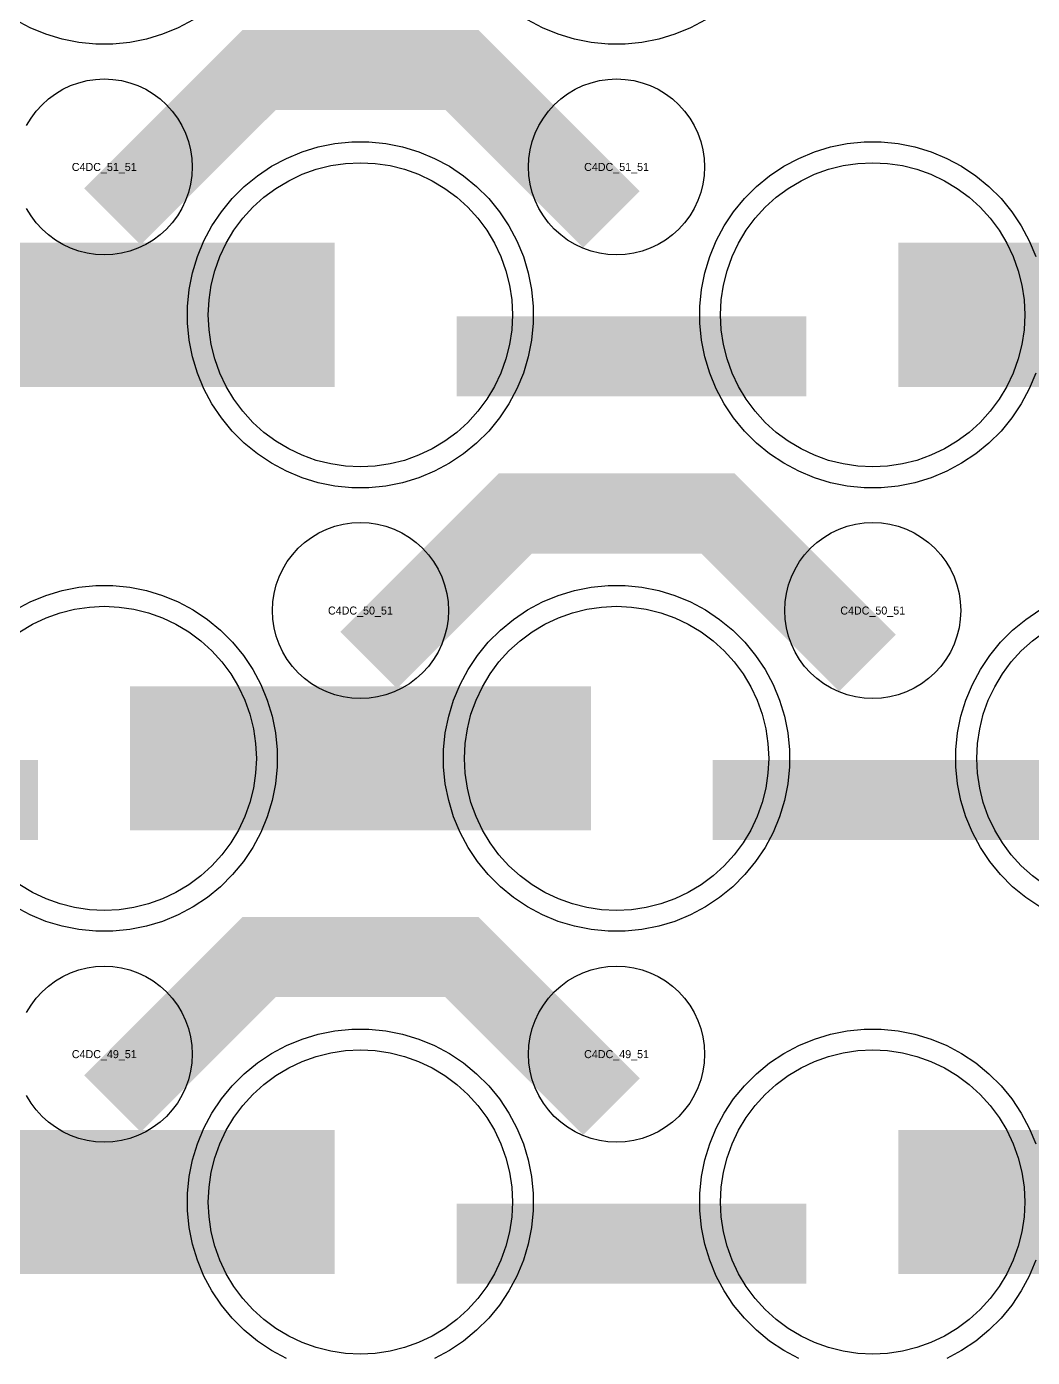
# Model space of a CAD drawing. Extents: x -11880 to 11880, y -14992 to 14992.
# Drawn here: x 4295.8 to 4609.9, y -8098.5 to -7682.8 of the extents above; entities that cross this region are included whole.
import ezdxf
from ezdxf.enums import TextEntityAlignment as Align

# ---------------------------------------------------------------- set-up
doc = ezdxf.new("R2010")
doc.units = 0
doc.header["$MEASUREMENT"] = 0
for name, color, linetype in [('GDS_775_DT_237', 138, 'CONTINUOUS'), ('RDL1_FS', 34, 'CONTINUOUS'), ('RDL_BS', 160, 'CONTINUOUS')]:
    doc.layers.add(name, color=color, linetype=linetype)

msp = doc.modelspace()

# ---------------------------------------------------------------- linework, layer by layer
at = {"layer": 'RDL1_FS'}
for points in [[(4400, -7820.304), (4395.343, -7820.075), (4390.732, -7819.391), (4386.209, -7818.259), (4381.819, -7816.687), (4377.605, -7814.695), (4373.605, -7812.297), (4369.86, -7809.519), (4366.406, -7806.389), (4363.276, -7802.935), (4360.498, -7799.19), (4358.1, -7795.19), (4356.108, -7790.976), (4354.536, -7786.586), (4353.404, -7782.063), (4352.72, -7777.452), (4352.491, -7772.795), (4352.72, -7768.138), (4353.404, -7763.527), (4354.536, -7759.004), (4356.108, -7754.614), (4358.1, -7750.4), (4360.498, -7746.4), (4363.276, -7742.655), (4366.406, -7739.201), (4369.86, -7736.071), (4373.605, -7733.293), (4377.605, -7730.895), (4381.819, -7728.903), (4386.209, -7727.331), (4390.732, -7726.199), (4395.343, -7725.515), (4400, -7725.286), (4404.657, -7725.515), (4409.268, -7726.199), (4413.791, -7727.331), (4418.181, -7728.903), (4422.395, -7730.895), (4426.395, -7733.293), (4430.14, -7736.071), (4433.594, -7739.201), (4436.724, -7742.655), (4439.502, -7746.4), (4441.9, -7750.4), (4443.892, -7754.614), (4445.464, -7759.004), (4446.596, -7763.527), (4447.28, -7768.138), (4447.509, -7772.795), (4447.28, -7777.452), (4446.596, -7782.063), (4445.464, -7786.586), (4443.892, -7790.976), (4441.9, -7795.19), (4439.502, -7799.19), (4436.724, -7802.935), (4433.594, -7806.389), (4430.14, -7809.519), (4426.395, -7812.297), (4422.395, -7814.695), (4418.181, -7816.687), (4413.791, -7818.259), (4409.268, -7819.391), (4404.657, -7820.075)], [(4560, -7820.304), (4555.343, -7820.075), (4550.732, -7819.391), (4546.209, -7818.259), (4541.819, -7816.687), (4537.605, -7814.695), (4533.605, -7812.297), (4529.86, -7809.519), (4526.406, -7806.389), (4523.276, -7802.935), (4520.498, -7799.19), (4518.1, -7795.19), (4516.108, -7790.976), (4514.536, -7786.586), (4513.404, -7782.063), (4512.72, -7777.452), (4512.491, -7772.795), (4512.72, -7768.138), (4513.404, -7763.527), (4514.536, -7759.004), (4516.108, -7754.614), (4518.1, -7750.4), (4520.498, -7746.4), (4523.276, -7742.655), (4526.406, -7739.201), (4529.86, -7736.071), (4533.605, -7733.293), (4537.605, -7730.895), (4541.819, -7728.903), (4546.209, -7727.331), (4550.732, -7726.199), (4555.343, -7725.515), (4560, -7725.286), (4564.657, -7725.515), (4569.268, -7726.199), (4573.791, -7727.331), (4578.181, -7728.903), (4582.395, -7730.895), (4586.395, -7733.293), (4590.14, -7736.071), (4593.594, -7739.201), (4596.724, -7742.655), (4599.502, -7746.4), (4601.9, -7750.4), (4603.892, -7754.614), (4605.464, -7759.004), (4606.596, -7763.527), (4607.28, -7768.138), (4607.509, -7772.795), (4607.28, -7777.452), (4606.596, -7782.063), (4605.464, -7786.586), (4603.892, -7790.976), (4601.9, -7795.19), (4599.502, -7799.19), (4596.724, -7802.935), (4593.594, -7806.389), (4590.14, -7809.519), (4586.395, -7812.297), (4582.395, -7814.695), (4578.181, -7816.687), (4573.791, -7818.259), (4569.268, -7819.391), (4564.657, -7820.075)]]:
    msp.add_lwpolyline(points, close=True, dxfattribs=at)
for points in [[(4248.002, -7772.795, 45, 45, 0), (4320.002, -7772.795, 45, 45, 0)], [(4320.002, -7772.795, 45, 45, 0), (4392.002, -7772.795, 45, 45, 0)], [(4568.002, -7772.795, 45, 45, 0), (4640.002, -7772.795, 45, 45, 0)]]:
    msp.add_lwpolyline(points, format="xyseb", dxfattribs=at)
at = {"layer": 'RDL1_FS', "color": 241, "true_color": 0xf7abae}
for points in [[(4293.605, -7871.858), (4297.605, -7869.46), (4301.819, -7867.468), (4306.209, -7865.896), (4310.732, -7864.764), (4315.343, -7864.08), (4320, -7863.851), (4324.657, -7864.08), (4329.268, -7864.764), (4333.791, -7865.896), (4338.181, -7867.468), (4342.395, -7869.46), (4346.395, -7871.858), (4350.14, -7874.636), (4353.594, -7877.766), (4356.724, -7881.22), (4359.502, -7884.965), (4361.9, -7888.965), (4363.892, -7893.179), (4365.464, -7897.569), (4366.596, -7902.092), (4367.28, -7906.703), (4367.509, -7911.36), (4367.28, -7916.017), (4366.596, -7920.628), (4365.464, -7925.151), (4363.892, -7929.541), (4361.9, -7933.755), (4359.502, -7937.755), (4356.724, -7941.5), (4353.594, -7944.954), (4350.14, -7948.084), (4346.395, -7950.862), (4342.395, -7953.26), (4338.181, -7955.252), (4333.791, -7956.824), (4329.268, -7957.956), (4324.657, -7958.64), (4320, -7958.869), (4315.343, -7958.64), (4310.732, -7957.956), (4306.209, -7956.824), (4301.819, -7955.252), (4297.605, -7953.26), (4293.605, -7950.862)], [(4613.605, -7950.862), (4609.86, -7948.084), (4606.406, -7944.954), (4603.276, -7941.5), (4600.498, -7937.755), (4598.1, -7933.755), (4596.108, -7929.541), (4594.536, -7925.151), (4593.404, -7920.628), (4592.72, -7916.017), (4592.491, -7911.36), (4592.72, -7906.703), (4593.404, -7902.092), (4594.536, -7897.569), (4596.108, -7893.179), (4598.1, -7888.965), (4600.498, -7884.965), (4603.276, -7881.22), (4606.406, -7877.766), (4609.86, -7874.636), (4613.605, -7871.858)]]:
    msp.add_lwpolyline(points, dxfattribs=at)
for points in [[(4480, -7958.869), (4475.343, -7958.64), (4470.732, -7957.956), (4466.209, -7956.824), (4461.819, -7955.252), (4457.605, -7953.26), (4453.605, -7950.862), (4449.86, -7948.084), (4446.406, -7944.954), (4443.276, -7941.5), (4440.498, -7937.755), (4438.1, -7933.755), (4436.108, -7929.541), (4434.536, -7925.151), (4433.404, -7920.628), (4432.72, -7916.017), (4432.491, -7911.36), (4432.72, -7906.703), (4433.404, -7902.092), (4434.536, -7897.569), (4436.108, -7893.179), (4438.1, -7888.965), (4440.498, -7884.965), (4443.276, -7881.22), (4446.406, -7877.766), (4449.86, -7874.636), (4453.605, -7871.858), (4457.605, -7869.46), (4461.819, -7867.468), (4466.209, -7865.896), (4470.732, -7864.764), (4475.343, -7864.08), (4480, -7863.851), (4484.657, -7864.08), (4489.268, -7864.764), (4493.791, -7865.896), (4498.181, -7867.468), (4502.395, -7869.46), (4506.395, -7871.858), (4510.14, -7874.636), (4513.594, -7877.766), (4516.724, -7881.22), (4519.502, -7884.965), (4521.9, -7888.965), (4523.892, -7893.179), (4525.464, -7897.569), (4526.596, -7902.092), (4527.28, -7906.703), (4527.509, -7911.36), (4527.28, -7916.017), (4526.596, -7920.628), (4525.464, -7925.151), (4523.892, -7929.541), (4521.9, -7933.755), (4519.502, -7937.755), (4516.724, -7941.5), (4513.594, -7944.954), (4510.14, -7948.084), (4506.395, -7950.862), (4502.395, -7953.26), (4498.181, -7955.252), (4493.791, -7956.824), (4489.268, -7957.956), (4484.657, -7958.64)], [(4400, -8097.434), (4395.343, -8097.205), (4390.732, -8096.521), (4386.209, -8095.389), (4381.819, -8093.817), (4377.605, -8091.825), (4373.605, -8089.427), (4369.86, -8086.649), (4366.406, -8083.519), (4363.276, -8080.065), (4360.498, -8076.32), (4358.1, -8072.32), (4356.108, -8068.106), (4354.536, -8063.716), (4353.404, -8059.193), (4352.72, -8054.582), (4352.491, -8049.925), (4352.72, -8045.268), (4353.404, -8040.657), (4354.536, -8036.134), (4356.108, -8031.744), (4358.1, -8027.53), (4360.498, -8023.53), (4363.276, -8019.785), (4366.406, -8016.331), (4369.86, -8013.201), (4373.605, -8010.423), (4377.605, -8008.025), (4381.819, -8006.033), (4386.209, -8004.461), (4390.732, -8003.329), (4395.343, -8002.645), (4400, -8002.416), (4404.657, -8002.645), (4409.268, -8003.329), (4413.791, -8004.461), (4418.181, -8006.033), (4422.395, -8008.025), (4426.395, -8010.423), (4430.14, -8013.201), (4433.594, -8016.331), (4436.724, -8019.785), (4439.502, -8023.53), (4441.9, -8027.53), (4443.892, -8031.744), (4445.464, -8036.134), (4446.596, -8040.657), (4447.28, -8045.268), (4447.509, -8049.925), (4447.28, -8054.582), (4446.596, -8059.193), (4445.464, -8063.716), (4443.892, -8068.106), (4441.9, -8072.32), (4439.502, -8076.32), (4436.724, -8080.065), (4433.594, -8083.519), (4430.14, -8086.649), (4426.395, -8089.427), (4422.395, -8091.825), (4418.181, -8093.817), (4413.791, -8095.389), (4409.268, -8096.521), (4404.657, -8097.205)], [(4560, -8097.434), (4555.343, -8097.205), (4550.732, -8096.521), (4546.209, -8095.389), (4541.819, -8093.817), (4537.605, -8091.825), (4533.605, -8089.427), (4529.86, -8086.649), (4526.406, -8083.519), (4523.276, -8080.065), (4520.498, -8076.32), (4518.1, -8072.32), (4516.108, -8068.106), (4514.536, -8063.716), (4513.404, -8059.193), (4512.72, -8054.582), (4512.491, -8049.925), (4512.72, -8045.268), (4513.404, -8040.657), (4514.536, -8036.134), (4516.108, -8031.744), (4518.1, -8027.53), (4520.498, -8023.53), (4523.276, -8019.785), (4526.406, -8016.331), (4529.86, -8013.201), (4533.605, -8010.423), (4537.605, -8008.025), (4541.819, -8006.033), (4546.209, -8004.461), (4550.732, -8003.329), (4555.343, -8002.645), (4560, -8002.416), (4564.657, -8002.645), (4569.268, -8003.329), (4573.791, -8004.461), (4578.181, -8006.033), (4582.395, -8008.025), (4586.395, -8010.423), (4590.14, -8013.201), (4593.594, -8016.331), (4596.724, -8019.785), (4599.502, -8023.53), (4601.9, -8027.53), (4603.892, -8031.744), (4605.464, -8036.134), (4606.596, -8040.657), (4607.28, -8045.268), (4607.509, -8049.925), (4607.28, -8054.582), (4606.596, -8059.193), (4605.464, -8063.716), (4603.892, -8068.106), (4601.9, -8072.32), (4599.502, -8076.32), (4596.724, -8080.065), (4593.594, -8083.519), (4590.14, -8086.649), (4586.395, -8089.427), (4582.395, -8091.825), (4578.181, -8093.817), (4573.791, -8095.389), (4569.268, -8096.521), (4564.657, -8097.205)]]:
    msp.add_lwpolyline(points, close=True, dxfattribs=at)
for points in [[(4328.002, -7911.36, 45, 45, 0), (4400.002, -7911.36, 45, 45, 0)], [(4400.002, -7911.36, 45, 45, 0), (4472.002, -7911.36, 45, 45, 0)], [(4248.002, -8049.925, 45, 45, 0), (4320.002, -8049.925, 45, 45, 0)], [(4320.002, -8049.925, 45, 45, 0), (4392.002, -8049.925, 45, 45, 0)], [(4568.002, -8049.925, 45, 45, 0), (4640.002, -8049.925, 45, 45, 0)]]:
    msp.add_lwpolyline(points, format="xyseb", dxfattribs=at)
at = {"layer": 'RDL_BS'}
for points in [[(4347.777, -7680.618), (4343.115, -7683.11), (4338.205, -7685.141), (4333.165, -7686.672), (4327.938, -7687.718), (4322.644, -7688.235), (4317.356, -7688.235), (4312.062, -7687.718), (4306.835, -7686.672), (4301.795, -7685.141), (4296.885, -7683.11), (4292.223, -7680.618)], [(4507.777, -7680.618), (4503.115, -7683.11), (4498.205, -7685.141), (4493.165, -7686.672), (4487.938, -7687.718), (4482.644, -7688.235), (4477.356, -7688.235), (4472.062, -7687.718), (4466.835, -7686.672), (4461.795, -7685.141), (4456.885, -7683.11), (4452.223, -7680.618)], [(4295.75, -7713.651), (4297.143, -7711.327), (4298.746, -7709.164), (4300.558, -7707.165), (4302.557, -7705.353), (4304.72, -7703.75), (4307.044, -7702.357), (4309.481, -7701.205), (4312.016, -7700.298), (4314.635, -7699.641), (4317.307, -7699.245), (4320, -7699.113), (4322.693, -7699.245), (4325.365, -7699.641), (4327.984, -7700.298), (4330.519, -7701.205), (4332.956, -7702.357), (4335.28, -7703.75), (4337.443, -7705.353), (4339.442, -7707.165), (4341.254, -7709.164), (4342.857, -7711.327), (4344.25, -7713.651), (4345.402, -7716.088), (4346.309, -7718.623), (4346.966, -7721.242), (4347.362, -7723.914), (4347.494, -7726.607), (4347.362, -7729.3), (4346.966, -7731.972), (4346.309, -7734.591), (4345.402, -7737.126), (4344.25, -7739.563), (4342.857, -7741.887), (4341.254, -7744.05), (4339.442, -7746.049), (4337.443, -7747.861), (4335.28, -7749.464), (4332.956, -7750.857), (4330.519, -7752.009), (4327.984, -7752.916), (4325.365, -7753.573), (4322.693, -7753.969), (4320, -7754.101), (4317.307, -7753.969), (4314.635, -7753.573), (4312.016, -7752.916), (4309.481, -7752.009), (4307.044, -7750.857), (4304.72, -7749.464), (4302.557, -7747.861), (4300.558, -7746.049), (4298.746, -7744.05), (4297.143, -7741.887), (4295.75, -7739.563)], [(4610.906, -7791), (4608.875, -7795.91), (4606.383, -7800.572), (4603.436, -7804.986), (4600.074, -7809.087), (4596.292, -7812.869), (4592.191, -7816.231), (4587.777, -7819.178), (4583.115, -7821.67), (4578.205, -7823.701), (4573.165, -7825.232), (4567.938, -7826.278), (4562.644, -7826.795), (4557.356, -7826.795), (4552.062, -7826.278), (4546.835, -7825.232), (4541.795, -7823.701), (4536.885, -7821.67), (4532.223, -7819.178), (4527.809, -7816.231), (4523.708, -7812.869), (4519.926, -7809.087), (4516.564, -7804.986), (4513.617, -7800.572), (4511.125, -7795.91), (4509.094, -7791), (4507.563, -7785.96), (4506.517, -7780.733), (4506, -7775.439), (4506, -7770.151), (4506.517, -7764.857), (4507.563, -7759.63), (4509.094, -7754.59), (4511.125, -7749.68), (4513.617, -7745.018), (4516.564, -7740.604), (4519.926, -7736.503), (4523.708, -7732.721), (4527.809, -7729.359), (4532.223, -7726.412), (4536.885, -7723.92), (4541.795, -7721.889), (4546.835, -7720.358), (4552.062, -7719.312), (4557.356, -7718.795), (4562.644, -7718.795), (4567.938, -7719.312), (4573.165, -7720.358), (4578.205, -7721.889), (4583.115, -7723.92), (4587.777, -7726.412), (4592.191, -7729.359), (4596.292, -7732.721), (4600.074, -7736.503), (4603.436, -7740.604), (4606.383, -7745.018), (4608.875, -7749.68), (4610.906, -7754.59)], [(4295.75, -7990.781), (4297.143, -7988.457), (4298.746, -7986.294), (4300.558, -7984.295), (4302.557, -7982.483), (4304.72, -7980.88), (4307.044, -7979.487), (4309.481, -7978.335), (4312.016, -7977.428), (4314.635, -7976.771), (4317.307, -7976.375), (4320, -7976.243), (4322.693, -7976.375), (4325.365, -7976.771), (4327.984, -7977.428), (4330.519, -7978.335), (4332.956, -7979.487), (4335.28, -7980.88), (4337.443, -7982.483), (4339.442, -7984.295), (4341.254, -7986.294), (4342.857, -7988.457), (4344.25, -7990.781), (4345.402, -7993.218), (4346.309, -7995.753), (4346.966, -7998.372), (4347.362, -8001.044), (4347.494, -8003.737), (4347.362, -8006.43), (4346.966, -8009.102), (4346.309, -8011.721), (4345.402, -8014.256), (4344.25, -8016.693), (4342.857, -8019.017), (4341.254, -8021.18), (4339.442, -8023.179), (4337.443, -8024.991), (4335.28, -8026.594), (4332.956, -8027.987), (4330.519, -8029.139), (4327.984, -8030.046), (4325.365, -8030.703), (4322.693, -8031.099), (4320, -8031.231), (4317.307, -8031.099), (4314.635, -8030.703), (4312.016, -8030.046), (4309.481, -8029.139), (4307.044, -8027.987), (4304.72, -8026.594), (4302.557, -8024.991), (4300.558, -8023.179), (4298.746, -8021.18), (4297.143, -8019.017), (4295.75, -8016.693)]]:
    msp.add_lwpolyline(points, dxfattribs=at)
for points in [[(4322.562, -7742.109, 25, 25, 0), (4368.377, -7696.294, 25, 25, 0), (4401.93, -7696.294, 25, 25, 0)], [(4478.401, -7743.008, 25, 25, 0), (4431.687, -7696.294, 25, 25, 0), (4401.929, -7696.294, 25, 25, 0)], [(4430.016, -7785.808, 25, 25, 0), (4539.281, -7785.808, 25, 25, 0)], [(4402.562, -7880.674, 25, 25, 0), (4448.377, -7834.859, 25, 25, 0), (4481.93, -7834.859, 25, 25, 0)], [(4558.401, -7881.573, 25, 25, 0), (4511.687, -7834.859, 25, 25, 0), (4481.929, -7834.859, 25, 25, 0)], [(4322.562, -8019.239, 25, 25, 0), (4368.377, -7973.424, 25, 25, 0), (4401.93, -7973.424, 25, 25, 0)], [(4478.401, -8020.138, 25, 25, 0), (4431.687, -7973.424, 25, 25, 0), (4401.929, -7973.424, 25, 25, 0)]]:
    msp.add_lwpolyline(points, format="xyseb", dxfattribs=at)
for points in [[(4480, -7754.101), (4477.307, -7753.969), (4474.635, -7753.573), (4472.016, -7752.916), (4469.481, -7752.009), (4467.044, -7750.857), (4464.72, -7749.464), (4462.557, -7747.861), (4460.558, -7746.049), (4458.746, -7744.05), (4457.143, -7741.887), (4455.75, -7739.563), (4454.598, -7737.126), (4453.691, -7734.591), (4453.034, -7731.972), (4452.638, -7729.3), (4452.506, -7726.607), (4452.638, -7723.914), (4453.034, -7721.242), (4453.691, -7718.623), (4454.598, -7716.088), (4455.75, -7713.651), (4457.143, -7711.327), (4458.746, -7709.164), (4460.558, -7707.165), (4462.557, -7705.353), (4464.72, -7703.75), (4467.044, -7702.357), (4469.481, -7701.205), (4472.016, -7700.298), (4474.635, -7699.641), (4477.307, -7699.245), (4480, -7699.113), (4482.693, -7699.245), (4485.365, -7699.641), (4487.984, -7700.298), (4490.519, -7701.205), (4492.956, -7702.357), (4495.28, -7703.75), (4497.443, -7705.353), (4499.442, -7707.165), (4501.254, -7709.164), (4502.857, -7711.327), (4504.25, -7713.651), (4505.402, -7716.088), (4506.309, -7718.623), (4506.966, -7721.242), (4507.362, -7723.914), (4507.494, -7726.607), (4507.362, -7729.3), (4506.966, -7731.972), (4506.309, -7734.591), (4505.402, -7737.126), (4504.25, -7739.563), (4502.857, -7741.887), (4501.254, -7744.05), (4499.442, -7746.049), (4497.443, -7747.861), (4495.28, -7749.464), (4492.956, -7750.857), (4490.519, -7752.009), (4487.984, -7752.916), (4485.365, -7753.573), (4482.693, -7753.969)], [(4397.356, -7826.795), (4392.062, -7826.278), (4386.835, -7825.232), (4381.795, -7823.701), (4376.885, -7821.67), (4372.223, -7819.178), (4367.809, -7816.231), (4363.708, -7812.869), (4359.926, -7809.087), (4356.564, -7804.986), (4353.617, -7800.572), (4351.125, -7795.91), (4349.094, -7791), (4347.563, -7785.96), (4346.517, -7780.733), (4346, -7775.439), (4346, -7770.151), (4346.517, -7764.857), (4347.563, -7759.63), (4349.094, -7754.59), (4351.125, -7749.68), (4353.617, -7745.018), (4356.564, -7740.604), (4359.926, -7736.503), (4363.708, -7732.721), (4367.809, -7729.359), (4372.223, -7726.412), (4376.885, -7723.92), (4381.795, -7721.889), (4386.835, -7720.358), (4392.062, -7719.312), (4397.356, -7718.795), (4402.644, -7718.795), (4407.938, -7719.312), (4413.165, -7720.358), (4418.205, -7721.889), (4423.115, -7723.92), (4427.777, -7726.412), (4432.191, -7729.359), (4436.292, -7732.721), (4440.074, -7736.503), (4443.436, -7740.604), (4446.383, -7745.018), (4448.875, -7749.68), (4450.906, -7754.59), (4452.437, -7759.63), (4453.483, -7764.857), (4454, -7770.151), (4454, -7775.439), (4453.483, -7780.733), (4452.437, -7785.96), (4450.906, -7791), (4448.875, -7795.91), (4446.383, -7800.572), (4443.436, -7804.986), (4440.074, -7809.087), (4436.292, -7812.869), (4432.191, -7816.231), (4427.777, -7819.178), (4423.115, -7821.67), (4418.205, -7823.701), (4413.165, -7825.232), (4407.938, -7826.278), (4402.644, -7826.795)], [(4400, -7892.666), (4397.307, -7892.534), (4394.635, -7892.138), (4392.016, -7891.481), (4389.481, -7890.574), (4387.044, -7889.422), (4384.72, -7888.029), (4382.557, -7886.426), (4380.558, -7884.614), (4378.746, -7882.615), (4377.143, -7880.452), (4375.75, -7878.128), (4374.598, -7875.691), (4373.691, -7873.156), (4373.034, -7870.537), (4372.638, -7867.865), (4372.506, -7865.172), (4372.638, -7862.479), (4373.034, -7859.807), (4373.691, -7857.188), (4374.598, -7854.653), (4375.75, -7852.216), (4377.143, -7849.892), (4378.746, -7847.729), (4380.558, -7845.73), (4382.557, -7843.918), (4384.72, -7842.315), (4387.044, -7840.922), (4389.481, -7839.77), (4392.016, -7838.863), (4394.635, -7838.206), (4397.307, -7837.81), (4400, -7837.678), (4402.693, -7837.81), (4405.365, -7838.206), (4407.984, -7838.863), (4410.519, -7839.77), (4412.956, -7840.922), (4415.28, -7842.315), (4417.443, -7843.918), (4419.442, -7845.73), (4421.254, -7847.729), (4422.857, -7849.892), (4424.25, -7852.216), (4425.402, -7854.653), (4426.309, -7857.188), (4426.966, -7859.807), (4427.362, -7862.479), (4427.494, -7865.172), (4427.362, -7867.865), (4426.966, -7870.537), (4426.309, -7873.156), (4425.402, -7875.691), (4424.25, -7878.128), (4422.857, -7880.452), (4421.254, -7882.615), (4419.442, -7884.614), (4417.443, -7886.426), (4415.28, -7888.029), (4412.956, -7889.422), (4410.519, -7890.574), (4407.984, -7891.481), (4405.365, -7892.138), (4402.693, -7892.534)], [(4560, -7892.666), (4557.307, -7892.534), (4554.635, -7892.138), (4552.016, -7891.481), (4549.481, -7890.574), (4547.044, -7889.422), (4544.72, -7888.029), (4542.557, -7886.426), (4540.558, -7884.614), (4538.746, -7882.615), (4537.143, -7880.452), (4535.75, -7878.128), (4534.598, -7875.691), (4533.691, -7873.156), (4533.034, -7870.537), (4532.638, -7867.865), (4532.506, -7865.172), (4532.638, -7862.479), (4533.034, -7859.807), (4533.691, -7857.188), (4534.598, -7854.653), (4535.75, -7852.216), (4537.143, -7849.892), (4538.746, -7847.729), (4540.558, -7845.73), (4542.557, -7843.918), (4544.72, -7842.315), (4547.044, -7840.922), (4549.481, -7839.77), (4552.016, -7838.863), (4554.635, -7838.206), (4557.307, -7837.81), (4560, -7837.678), (4562.693, -7837.81), (4565.365, -7838.206), (4567.984, -7838.863), (4570.519, -7839.77), (4572.956, -7840.922), (4575.28, -7842.315), (4577.443, -7843.918), (4579.442, -7845.73), (4581.254, -7847.729), (4582.857, -7849.892), (4584.25, -7852.216), (4585.402, -7854.653), (4586.309, -7857.188), (4586.966, -7859.807), (4587.362, -7862.479), (4587.494, -7865.172), (4587.362, -7867.865), (4586.966, -7870.537), (4586.309, -7873.156), (4585.402, -7875.691), (4584.25, -7878.128), (4582.857, -7880.452), (4581.254, -7882.615), (4579.442, -7884.614), (4577.443, -7886.426), (4575.28, -7888.029), (4572.956, -7889.422), (4570.519, -7890.574), (4567.984, -7891.481), (4565.365, -7892.138), (4562.693, -7892.534)], [(4480, -8031.231), (4477.307, -8031.099), (4474.635, -8030.703), (4472.016, -8030.046), (4469.481, -8029.139), (4467.044, -8027.987), (4464.72, -8026.594), (4462.557, -8024.991), (4460.558, -8023.179), (4458.746, -8021.18), (4457.143, -8019.017), (4455.75, -8016.693), (4454.598, -8014.256), (4453.691, -8011.721), (4453.034, -8009.102), (4452.638, -8006.43), (4452.506, -8003.737), (4452.638, -8001.044), (4453.034, -7998.372), (4453.691, -7995.753), (4454.598, -7993.218), (4455.75, -7990.781), (4457.143, -7988.457), (4458.746, -7986.294), (4460.558, -7984.295), (4462.557, -7982.483), (4464.72, -7980.88), (4467.044, -7979.487), (4469.481, -7978.335), (4472.016, -7977.428), (4474.635, -7976.771), (4477.307, -7976.375), (4480, -7976.243), (4482.693, -7976.375), (4485.365, -7976.771), (4487.984, -7977.428), (4490.519, -7978.335), (4492.956, -7979.487), (4495.28, -7980.88), (4497.443, -7982.483), (4499.442, -7984.295), (4501.254, -7986.294), (4502.857, -7988.457), (4504.25, -7990.781), (4505.402, -7993.218), (4506.309, -7995.753), (4506.966, -7998.372), (4507.362, -8001.044), (4507.494, -8003.737), (4507.362, -8006.43), (4506.966, -8009.102), (4506.309, -8011.721), (4505.402, -8014.256), (4504.25, -8016.693), (4502.857, -8019.017), (4501.254, -8021.18), (4499.442, -8023.179), (4497.443, -8024.991), (4495.28, -8026.594), (4492.956, -8027.987), (4490.519, -8029.139), (4487.984, -8030.046), (4485.365, -8030.703), (4482.693, -8031.099)]]:
    msp.add_lwpolyline(points, close=True, dxfattribs=at)
at = {"layer": 'RDL_BS', "color": 241, "true_color": 0xf7abae}
for points in [[(4292.223, -7864.977), (4296.885, -7862.485), (4301.795, -7860.454), (4306.835, -7858.923), (4312.062, -7857.877), (4317.356, -7857.36), (4322.644, -7857.36), (4327.938, -7857.877), (4333.165, -7858.923), (4338.205, -7860.454), (4343.115, -7862.485), (4347.777, -7864.977), (4352.191, -7867.924), (4356.292, -7871.286), (4360.074, -7875.068), (4363.436, -7879.169), (4366.383, -7883.583), (4368.875, -7888.245), (4370.906, -7893.155), (4372.437, -7898.195), (4373.483, -7903.422), (4374, -7908.716), (4374, -7914.004), (4373.483, -7919.298), (4372.437, -7924.525), (4370.906, -7929.565), (4368.875, -7934.475), (4366.383, -7939.137), (4363.436, -7943.551), (4360.074, -7947.652), (4356.292, -7951.434), (4352.191, -7954.796), (4347.777, -7957.743), (4343.115, -7960.235), (4338.205, -7962.266), (4333.165, -7963.797), (4327.938, -7964.843), (4322.644, -7965.36), (4317.356, -7965.36), (4312.062, -7964.843), (4306.835, -7963.797), (4301.795, -7962.266), (4296.885, -7960.235), (4292.223, -7957.743)], [(4612.223, -7957.743), (4607.809, -7954.796), (4603.708, -7951.434), (4599.926, -7947.652), (4596.564, -7943.551), (4593.617, -7939.137), (4591.125, -7934.475), (4589.094, -7929.565), (4587.563, -7924.525), (4586.517, -7919.298), (4586, -7914.004), (4586, -7908.716), (4586.517, -7903.422), (4587.563, -7898.195), (4589.094, -7893.155), (4591.125, -7888.245), (4593.617, -7883.583), (4596.564, -7879.169), (4599.926, -7875.068), (4603.708, -7871.286), (4607.809, -7867.924), (4612.223, -7864.977)], [(4376.885, -8098.8), (4372.223, -8096.308), (4367.809, -8093.361), (4363.708, -8089.999), (4359.926, -8086.217), (4356.564, -8082.116), (4353.617, -8077.702), (4351.125, -8073.04), (4349.094, -8068.13), (4347.563, -8063.09), (4346.517, -8057.863), (4346, -8052.569), (4346, -8047.281), (4346.517, -8041.987), (4347.563, -8036.76), (4349.094, -8031.72), (4351.125, -8026.81), (4353.617, -8022.148), (4356.564, -8017.734), (4359.926, -8013.633), (4363.708, -8009.851), (4367.809, -8006.489), (4372.223, -8003.542), (4376.885, -8001.05), (4381.795, -7999.019), (4386.835, -7997.488), (4392.062, -7996.442), (4397.356, -7995.925), (4402.644, -7995.925), (4407.938, -7996.442), (4413.165, -7997.488), (4418.205, -7999.019), (4423.115, -8001.05), (4427.777, -8003.542), (4432.191, -8006.489), (4436.292, -8009.851), (4440.074, -8013.633), (4443.436, -8017.734), (4446.383, -8022.148), (4448.875, -8026.81), (4450.906, -8031.72), (4452.437, -8036.76), (4453.483, -8041.987), (4454, -8047.281), (4454, -8052.569), (4453.483, -8057.863), (4452.437, -8063.09), (4450.906, -8068.13), (4448.875, -8073.04), (4446.383, -8077.702), (4443.436, -8082.116), (4440.074, -8086.217), (4436.292, -8089.999), (4432.191, -8093.361), (4427.777, -8096.308), (4423.115, -8098.8)], [(4536.885, -8098.8), (4532.223, -8096.308), (4527.809, -8093.361), (4523.708, -8089.999), (4519.926, -8086.217), (4516.564, -8082.116), (4513.617, -8077.702), (4511.125, -8073.04), (4509.094, -8068.13), (4507.563, -8063.09), (4506.517, -8057.863), (4506, -8052.569), (4506, -8047.281), (4506.517, -8041.987), (4507.563, -8036.76), (4509.094, -8031.72), (4511.125, -8026.81), (4513.617, -8022.148), (4516.564, -8017.734), (4519.926, -8013.633), (4523.708, -8009.851), (4527.809, -8006.489), (4532.223, -8003.542), (4536.885, -8001.05), (4541.795, -7999.019), (4546.835, -7997.488), (4552.062, -7996.442), (4557.356, -7995.925), (4562.644, -7995.925), (4567.938, -7996.442), (4573.165, -7997.488), (4578.205, -7999.019), (4583.115, -8001.05), (4587.777, -8003.542), (4592.191, -8006.489), (4596.292, -8009.851), (4600.074, -8013.633), (4603.436, -8017.734), (4606.383, -8022.148), (4608.875, -8026.81), (4610.906, -8031.72)], [(4610.906, -8068.13), (4608.875, -8073.04), (4606.383, -8077.702), (4603.436, -8082.116), (4600.074, -8086.217), (4596.292, -8089.999), (4592.191, -8093.361), (4587.777, -8096.308), (4583.115, -8098.8)]]:
    msp.add_lwpolyline(points, dxfattribs=at)
msp.add_lwpolyline([(4477.356, -7965.36), (4472.062, -7964.843), (4466.835, -7963.797), (4461.795, -7962.266), (4456.885, -7960.235), (4452.223, -7957.743), (4447.809, -7954.796), (4443.708, -7951.434), (4439.926, -7947.652), (4436.564, -7943.551), (4433.617, -7939.137), (4431.125, -7934.475), (4429.094, -7929.565), (4427.563, -7924.525), (4426.517, -7919.298), (4426, -7914.004), (4426, -7908.716), (4426.517, -7903.422), (4427.563, -7898.195), (4429.094, -7893.155), (4431.125, -7888.245), (4433.617, -7883.583), (4436.564, -7879.169), (4439.926, -7875.068), (4443.708, -7871.286), (4447.809, -7867.924), (4452.223, -7864.977), (4456.885, -7862.485), (4461.795, -7860.454), (4466.835, -7858.923), (4472.062, -7857.877), (4477.356, -7857.36), (4482.644, -7857.36), (4487.938, -7857.877), (4493.165, -7858.923), (4498.205, -7860.454), (4503.115, -7862.485), (4507.777, -7864.977), (4512.191, -7867.924), (4516.292, -7871.286), (4520.074, -7875.068), (4523.436, -7879.169), (4526.383, -7883.583), (4528.875, -7888.245), (4530.906, -7893.155), (4532.437, -7898.195), (4533.483, -7903.422), (4534, -7908.716), (4534, -7914.004), (4533.483, -7919.298), (4532.437, -7924.525), (4530.906, -7929.565), (4528.875, -7934.475), (4526.383, -7939.137), (4523.436, -7943.551), (4520.074, -7947.652), (4516.292, -7951.434), (4512.191, -7954.796), (4507.777, -7957.743), (4503.115, -7960.235), (4498.205, -7962.266), (4493.165, -7963.797), (4487.938, -7964.843), (4482.644, -7965.36)], close=True, dxfattribs=at)
for points in [[(4190.016, -7924.373, 25, 25, 0), (4299.281, -7924.373, 25, 25, 0)], [(4510.016, -7924.373, 25, 25, 0), (4619.281, -7924.373, 25, 25, 0)], [(4430.016, -8062.938, 25, 25, 0), (4539.281, -8062.938, 25, 25, 0)]]:
    msp.add_lwpolyline(points, format="xyseb", dxfattribs=at)

# ---------------------------------------------------------------- texts
at = {"layer": 'GDS_775_DT_237'}
for s, p in [('C4DC_51_51', (4320, -7726.607)), ('C4DC_51_51', (4320, -7726.607)), ('C4DC_51_51', (4480, -7726.607)), ('C4DC_51_51', (4480, -7726.607)), ('C4DC_50_51', (4400, -7865.172)), ('C4DC_50_51', (4400, -7865.172)), ('C4DC_50_51', (4560, -7865.172)), ('C4DC_50_51', (4560, -7865.172)), ('C4DC_49_51', (4320, -8003.737)), ('C4DC_49_51', (4320, -8003.737)), ('C4DC_49_51', (4480, -8003.737)), ('C4DC_49_51', (4480, -8003.737))]:
    msp.add_text(s, height=2.5, dxfattribs=at).set_placement(p, align=Align.MIDDLE_CENTER)

doc.saveas('drawing.dxf')
